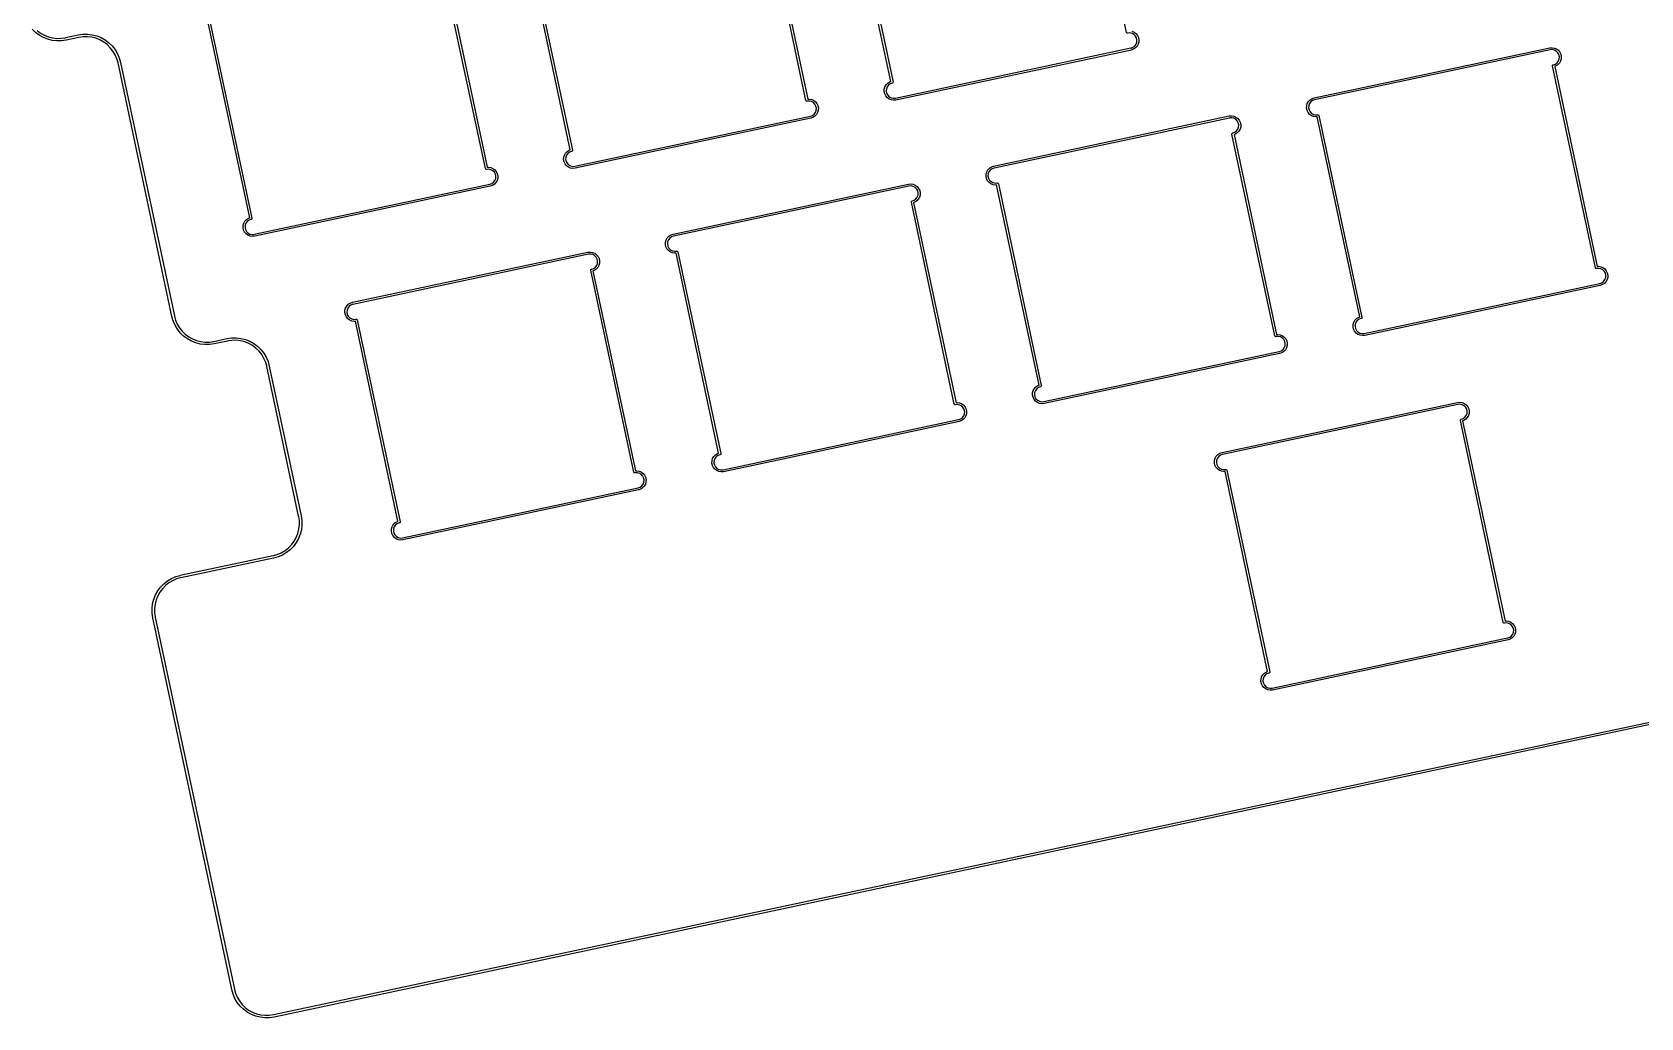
# Model space of a CAD drawing. Extents: x 11 to 430, y -338 to -15.
# Drawn here: x 254 to 347.5, y -336.6 to -279.3 of the extents above; entities that cross this region are included whole.
import ezdxf

# ---------------------------------------------------------------- set-up
doc = ezdxf.new("R2010")
doc.units = 0
doc.layers.add('BLACK', color=7, linetype='CONTINUOUS')

msp = doc.modelspace()

# ---------------------------------------------------------------- linework, layer by layer
at = {"layer": 'BLACK', "linetype": 'CONTINUOUS'}
for p, q in [((317.566, -279.332), (315.072, -267.599)), ((303.866, -282.191), (301.394, -270.56)), ((301.5, -270.484), (303.994, -282.217)), ((298.933, -283.293), (296.439, -271.56)), ((296.567, -271.586), (299.039, -283.217)), ((285.232, -286.151), (282.76, -274.521)), ((282.867, -274.445), (285.361, -286.178)), ((280.299, -287.254), (277.805, -275.521)), ((277.933, -275.547), (280.405, -287.177)), ((266.599, -290.112), (264.126, -278.482)), ((264.233, -278.405), (266.727, -290.139)), ((254.149, -279.333), (253.955, -279.144)), ((254.367, -279.495), (254.149, -279.333)), ((254.244, -279.222), (254.446, -279.373)), ((254.604, -279.628), (254.367, -279.495)), ((254.446, -279.373), (254.667, -279.496)), ((254.667, -279.496), (254.901, -279.59)), ((255.897, -279.638), (256.631, -279.482)), ((256.631, -279.482), (256.9, -279.443)), ((256.631, -279.482), (256.631, -279.482)), ((256.9, -279.443), (257.171, -279.44)), ((257.171, -279.44), (257.441, -279.471)), ((257.441, -279.471), (257.704, -279.538)), ((257.704, -279.538), (257.956, -279.639)), ((317.592, -279.37), (317.566, -279.332)), ((317.624, -279.376), (317.592, -279.37)), ((317.638, -279.379), (317.624, -279.376)), ((317.645, -279.374), (317.638, -279.379)), ((317.638, -279.379), (317.638, -279.379)), ((317.763, -279.366), (317.645, -279.374)), ((317.886, -279.393), (317.763, -279.366)), ((317.881, -279.27), (318.005, -279.322)), ((317.997, -279.454), (317.886, -279.393)), ((318.086, -279.544), (317.997, -279.454)), ((318.005, -279.322), (318.114, -279.402)), ((318.146, -279.656), (318.086, -279.544)), ((318.114, -279.402), (318.2, -279.506)), ((318.2, -279.506), (318.259, -279.627)), ((254.856, -279.729), (254.604, -279.628)), ((255.119, -279.795), (254.856, -279.729)), ((254.901, -279.59), (255.146, -279.652)), ((255.389, -279.827), (255.119, -279.795)), ((255.146, -279.652), (255.396, -279.682)), ((255.66, -279.824), (255.389, -279.827)), ((255.396, -279.682), (255.648, -279.678)), ((255.648, -279.678), (255.888, -279.644)), ((255.929, -279.785), (255.66, -279.824)), ((255.888, -279.644), (255.897, -279.638)), ((255.897, -279.638), (255.897, -279.638)), ((256.662, -279.629), (255.929, -279.785)), ((255.929, -279.785), (255.929, -279.785)), ((256.672, -279.623), (256.662, -279.629)), ((256.662, -279.629), (256.662, -279.629)), ((256.911, -279.589), (256.672, -279.623)), ((257.163, -279.585), (256.911, -279.589)), ((257.414, -279.615), (257.163, -279.585)), ((257.659, -279.677), (257.414, -279.615)), ((257.893, -279.771), (257.659, -279.677)), ((258.113, -279.894), (257.893, -279.771)), ((257.956, -279.639), (258.192, -279.772)), ((258.315, -280.045), (258.113, -279.894)), ((258.192, -279.772), (258.41, -279.934)), ((258.496, -280.221), (258.315, -280.045)), ((258.41, -279.934), (258.604, -280.123)), ((258.652, -280.419), (258.496, -280.221)), ((258.604, -280.123), (258.772, -280.336)), ((258.781, -280.636), (258.652, -280.419)), ((258.772, -280.336), (258.911, -280.57)), ((304.131, -283.149), (317.821, -280.239)), ((317.846, -280.357), (304.156, -283.267)), ((317.821, -280.239), (317.829, -280.241)), ((317.829, -280.241), (317.94, -280.2)), ((317.973, -280.313), (317.846, -280.356)), ((317.846, -280.356), (317.846, -280.357)), ((317.94, -280.2), (318.042, -280.125)), ((318.087, -280.24), (317.973, -280.313)), ((318.042, -280.125), (318.118, -280.024)), ((318.179, -280.142), (318.087, -280.24)), ((318.118, -280.024), (318.163, -279.905)), ((318.173, -279.779), (318.146, -279.656)), ((318.163, -279.905), (318.173, -279.779)), ((318.246, -280.024), (318.179, -280.142)), ((318.283, -279.894), (318.246, -280.024)), ((318.259, -279.627), (318.287, -279.759)), ((318.287, -279.759), (318.283, -279.894)), ((328.474, -283.142), (342.164, -280.233)), ((342.189, -280.35), (328.499, -283.26)), ((342.164, -280.233), (342.298, -280.221)), ((342.164, -280.233), (342.164, -280.233)), ((342.196, -280.345), (342.189, -280.35)), ((342.189, -280.35), (342.189, -280.35)), ((342.189, -280.35), (342.189, -280.35)), ((342.314, -280.337), (342.196, -280.345)), ((342.298, -280.221), (342.432, -280.241)), ((342.437, -280.365), (342.314, -280.337)), ((342.432, -280.241), (342.556, -280.293)), ((342.548, -280.426), (342.437, -280.365)), ((342.637, -280.516), (342.548, -280.426)), ((342.556, -280.293), (342.665, -280.373)), ((342.665, -280.373), (342.751, -280.477)), ((342.751, -280.477), (342.81, -280.599)), ((258.881, -280.868), (258.781, -280.636)), ((258.945, -281.094), (258.881, -280.868)), ((258.911, -280.57), (259.018, -280.819)), ((258.945, -281.112), (258.945, -281.094)), ((262.076, -295.842), (258.945, -281.112)), ((258.945, -281.112), (258.945, -281.112)), ((258.945, -281.112), (258.945, -281.112)), ((259.018, -280.819), (259.092, -281.08)), ((259.092, -281.08), (259.092, -281.08)), ((259.092, -281.08), (259.092, -281.08)), ((259.092, -281.08), (262.223, -295.811)), ((342.325, -281.282), (342.331, -281.251)), ((344.819, -293.015), (342.325, -281.282)), ((342.325, -281.282), (342.325, -281.282)), ((342.325, -281.282), (342.325, -281.282)), ((342.331, -281.251), (342.334, -281.237)), ((342.334, -281.237), (342.353, -281.223)), ((342.334, -281.237), (342.334, -281.237)), ((342.334, -281.237), (342.334, -281.237)), ((342.353, -281.223), (342.372, -281.211)), ((342.372, -281.211), (342.372, -281.211)), ((342.372, -281.211), (342.372, -281.211)), ((342.372, -281.211), (342.38, -281.212)), ((342.38, -281.212), (342.491, -281.172)), ((342.524, -281.284), (342.454, -281.309)), ((342.454, -281.309), (344.926, -292.939)), ((342.491, -281.172), (342.593, -281.096)), ((342.638, -281.211), (342.524, -281.284)), ((342.593, -281.096), (342.669, -280.995)), ((342.697, -280.627), (342.637, -280.516)), ((342.731, -281.113), (342.638, -281.211)), ((342.669, -280.995), (342.714, -280.877)), ((342.724, -280.751), (342.697, -280.627)), ((342.714, -280.877), (342.724, -280.751)), ((342.797, -280.996), (342.731, -281.113)), ((342.834, -280.866), (342.797, -280.996)), ((342.81, -280.599), (342.838, -280.731)), ((342.838, -280.731), (342.834, -280.866)), ((303.589, -282.386), (303.682, -282.288)), ((303.682, -282.288), (303.795, -282.215)), ((303.828, -282.328), (303.727, -282.403)), ((303.795, -282.215), (303.866, -282.191)), ((303.94, -282.287), (303.828, -282.328)), ((303.948, -282.288), (303.94, -282.287)), ((303.963, -282.278), (303.948, -282.288)), ((303.948, -282.288), (303.948, -282.288)), ((303.948, -282.288), (303.948, -282.288)), ((303.986, -282.262), (303.963, -282.278)), ((303.992, -282.229), (303.986, -282.262)), ((303.986, -282.262), (303.986, -282.262)), ((303.986, -282.262), (303.986, -282.262)), ((303.994, -282.217), (303.992, -282.229)), ((298.947, -283.313), (298.933, -283.293)), ((298.959, -283.331), (298.947, -283.313)), ((299.039, -283.217), (299.113, -283.21)), ((299.113, -283.21), (299.247, -283.231)), ((299.247, -283.231), (299.372, -283.282)), ((299.372, -283.282), (299.48, -283.363)), ((303.482, -282.768), (303.486, -282.633)), ((303.51, -282.9), (303.482, -282.768)), ((303.486, -282.633), (303.523, -282.503)), ((303.569, -283.022), (303.51, -282.9)), ((303.523, -282.503), (303.589, -282.386)), ((303.655, -283.126), (303.569, -283.022)), ((303.606, -282.622), (303.596, -282.748)), ((303.596, -282.748), (303.622, -282.872)), ((303.651, -282.504), (303.606, -282.622)), ((303.622, -282.872), (303.683, -282.983)), ((303.727, -282.403), (303.651, -282.504)), ((303.764, -283.206), (303.655, -283.126)), ((303.683, -282.983), (303.772, -283.073)), ((303.888, -283.258), (303.764, -283.206)), ((303.772, -283.073), (303.882, -283.134)), ((303.882, -283.134), (304.006, -283.162)), ((304.022, -283.278), (303.888, -283.258)), ((304.006, -283.162), (304.124, -283.154)), ((304.156, -283.267), (304.022, -283.278)), ((304.124, -283.154), (304.131, -283.149)), ((304.131, -283.149), (304.131, -283.149)), ((304.156, -283.267), (304.156, -283.267)), ((304.156, -283.267), (304.156, -283.267)), ((304.156, -283.267), (304.156, -283.267)), ((328.14, -283.357), (328.233, -283.259)), ((328.233, -283.259), (328.346, -283.186)), ((328.379, -283.299), (328.278, -283.374)), ((328.346, -283.186), (328.474, -283.143)), ((328.49, -283.258), (328.379, -283.299)), ((328.474, -283.143), (328.474, -283.142)), ((328.499, -283.26), (328.49, -283.258)), ((328.499, -283.26), (328.499, -283.26)), ((285.497, -287.11), (299.187, -284.2)), ((298.992, -283.337), (298.959, -283.331)), ((298.959, -283.331), (298.959, -283.331)), ((298.959, -283.331), (298.959, -283.331)), ((299.004, -283.339), (298.992, -283.337)), ((299.011, -283.334), (299.004, -283.339)), ((299.004, -283.339), (299.004, -283.339)), ((299.129, -283.326), (299.011, -283.334)), ((299.253, -283.354), (299.129, -283.326)), ((299.187, -284.2), (299.196, -284.202)), ((299.196, -284.202), (299.307, -284.161)), ((299.364, -283.415), (299.253, -283.354)), ((299.307, -284.161), (299.408, -284.086)), ((299.453, -284.201), (299.34, -284.274)), ((299.453, -283.505), (299.364, -283.415)), ((299.408, -284.086), (299.485, -283.985)), ((299.513, -283.616), (299.453, -283.505)), ((299.546, -284.103), (299.453, -284.201)), ((299.48, -283.363), (299.566, -283.467)), ((299.485, -283.985), (299.529, -283.866)), ((299.539, -283.74), (299.513, -283.616)), ((299.529, -283.866), (299.539, -283.74)), ((299.612, -283.985), (299.546, -284.103)), ((299.566, -283.467), (299.625, -283.588)), ((299.649, -283.855), (299.612, -283.985)), ((299.625, -283.588), (299.653, -283.72)), ((299.653, -283.72), (299.649, -283.855)), ((309.84, -287.103), (323.53, -284.193)), ((323.53, -284.193), (323.664, -284.181)), ((323.53, -284.193), (323.53, -284.193)), ((323.664, -284.181), (323.798, -284.202)), ((323.798, -284.202), (323.922, -284.254)), ((328.033, -283.74), (328.037, -283.605)), ((328.061, -283.872), (328.033, -283.74)), ((328.037, -283.605), (328.074, -283.475)), ((328.12, -283.993), (328.061, -283.872)), ((328.074, -283.475), (328.14, -283.357)), ((328.206, -284.097), (328.12, -283.993)), ((328.157, -283.594), (328.147, -283.72)), ((328.147, -283.72), (328.173, -283.844)), ((328.201, -283.475), (328.157, -283.594)), ((328.173, -283.844), (328.233, -283.955)), ((328.278, -283.374), (328.201, -283.475)), ((328.314, -284.177), (328.206, -284.097)), ((328.233, -283.955), (328.322, -284.045)), ((328.439, -284.229), (328.314, -284.177)), ((328.322, -284.045), (328.433, -284.106)), ((328.433, -284.106), (328.557, -284.133)), ((328.572, -284.25), (328.439, -284.229)), ((328.557, -284.133), (328.675, -284.126)), ((328.647, -284.243), (328.572, -284.25)), ((331.119, -295.873), (328.647, -284.243)), ((328.675, -284.126), (328.682, -284.121)), ((328.682, -284.121), (328.727, -284.129)), ((328.727, -284.129), (328.753, -284.167)), ((328.753, -284.167), (331.247, -295.9)), ((299.212, -284.317), (285.522, -287.227)), ((299.34, -284.274), (299.212, -284.317)), ((299.212, -284.317), (299.212, -284.317)), ((299.212, -284.317), (299.212, -284.317)), ((323.555, -284.311), (309.865, -287.221)), ((323.562, -284.306), (323.555, -284.311)), ((323.555, -284.311), (323.555, -284.311)), ((323.555, -284.311), (323.555, -284.311)), ((323.68, -284.298), (323.562, -284.306)), ((323.804, -284.325), (323.68, -284.298)), ((323.7, -285.197), (323.719, -285.184)), ((323.719, -285.184), (323.738, -285.171)), ((323.738, -285.171), (323.738, -285.171)), ((323.738, -285.171), (323.738, -285.171)), ((323.738, -285.171), (323.747, -285.173)), ((323.747, -285.173), (323.858, -285.132)), ((323.914, -284.386), (323.804, -284.325)), ((323.858, -285.132), (323.959, -285.057)), ((324.004, -285.172), (323.891, -285.245)), ((324.004, -284.476), (323.914, -284.386)), ((323.922, -284.254), (324.031, -284.334)), ((323.959, -285.057), (324.036, -284.956)), ((324.064, -284.588), (324.004, -284.476)), ((324.097, -285.074), (324.004, -285.172)), ((324.031, -284.334), (324.117, -284.438)), ((324.036, -284.956), (324.08, -284.838)), ((324.09, -284.712), (324.064, -284.588)), ((324.08, -284.838), (324.09, -284.712)), ((324.163, -284.956), (324.097, -285.074)), ((324.117, -284.438), (324.176, -284.559)), ((324.2, -284.826), (324.163, -284.956)), ((324.176, -284.559), (324.204, -284.692)), ((324.204, -284.692), (324.2, -284.826)), ((323.692, -285.243), (323.695, -285.222)), ((326.186, -296.976), (323.692, -285.243)), ((323.692, -285.243), (323.692, -285.243)), ((323.692, -285.243), (323.692, -285.243)), ((323.695, -285.222), (323.7, -285.197)), ((323.7, -285.197), (323.7, -285.197)), ((323.7, -285.197), (323.7, -285.197)), ((323.891, -285.245), (323.82, -285.269)), ((323.82, -285.269), (326.292, -296.899)), ((284.848, -286.729), (284.852, -286.594)), ((284.876, -286.861), (284.848, -286.729)), ((284.852, -286.594), (284.889, -286.464)), ((284.935, -286.983), (284.876, -286.861)), ((284.889, -286.464), (284.955, -286.347)), ((285.021, -287.086), (284.935, -286.983)), ((284.955, -286.347), (285.048, -286.249)), ((284.972, -286.583), (284.962, -286.709)), ((284.962, -286.709), (284.989, -286.833)), ((285.017, -286.465), (284.972, -286.583)), ((284.989, -286.833), (285.049, -286.944)), ((285.093, -286.364), (285.017, -286.465)), ((285.048, -286.249), (285.162, -286.176)), ((285.049, -286.944), (285.138, -287.034)), ((285.195, -286.288), (285.093, -286.364)), ((285.138, -287.034), (285.249, -287.095)), ((285.162, -286.176), (285.232, -286.151)), ((285.306, -286.248), (285.195, -286.288)), ((285.314, -286.249), (285.306, -286.248)), ((285.338, -286.233), (285.314, -286.249)), ((285.314, -286.249), (285.314, -286.249)), ((285.314, -286.249), (285.314, -286.249)), ((285.352, -286.223), (285.338, -286.233)), ((285.357, -286.197), (285.352, -286.223)), ((285.352, -286.223), (285.352, -286.223)), ((285.352, -286.223), (285.352, -286.223)), ((285.361, -286.178), (285.357, -286.197)), ((285.361, -286.178), (285.361, -286.178)), ((285.361, -286.178), (285.361, -286.178)), ((280.325, -287.292), (280.299, -287.254)), ((280.362, -287.298), (280.325, -287.292)), ((280.37, -287.3), (280.362, -287.298)), ((280.377, -287.295), (280.37, -287.3)), ((280.37, -287.3), (280.37, -287.3)), ((280.496, -287.287), (280.377, -287.295)), ((280.405, -287.177), (280.48, -287.171)), ((280.48, -287.171), (280.613, -287.191)), ((280.619, -287.315), (280.496, -287.287)), ((280.613, -287.191), (280.738, -287.243)), ((280.73, -287.376), (280.619, -287.315)), ((280.819, -287.466), (280.73, -287.376)), ((280.738, -287.243), (280.846, -287.323)), ((280.775, -288.046), (280.851, -287.945)), ((280.879, -287.577), (280.819, -287.466)), ((280.846, -287.323), (280.933, -287.427)), ((280.851, -287.945), (280.896, -287.827)), ((280.905, -287.701), (280.879, -287.577)), ((280.896, -287.827), (280.905, -287.701)), ((280.979, -287.946), (280.912, -288.063)), ((280.933, -287.427), (280.991, -287.549)), ((281.015, -287.816), (280.979, -287.946)), ((280.991, -287.549), (281.02, -287.681)), ((281.02, -287.681), (281.015, -287.816)), ((285.13, -287.167), (285.021, -287.086)), ((285.254, -287.219), (285.13, -287.167)), ((285.249, -287.095), (285.372, -287.123)), ((285.388, -287.239), (285.254, -287.219)), ((285.372, -287.123), (285.49, -287.115)), ((285.522, -287.227), (285.388, -287.239)), ((285.49, -287.115), (285.497, -287.11)), ((285.497, -287.11), (285.497, -287.11)), ((285.497, -287.11), (285.497, -287.11)), ((285.522, -287.227), (285.522, -287.227)), ((285.522, -287.227), (285.522, -287.227)), ((285.522, -287.227), (285.522, -287.227)), ((309.399, -287.7), (309.403, -287.566)), ((309.427, -287.833), (309.399, -287.7)), ((309.403, -287.566), (309.44, -287.436)), ((309.486, -287.954), (309.427, -287.833)), ((309.44, -287.436), (309.506, -287.318)), ((309.572, -288.058), (309.486, -287.954)), ((309.506, -287.318), (309.599, -287.22)), ((309.523, -287.554), (309.513, -287.681)), ((309.513, -287.681), (309.54, -287.804)), ((309.568, -287.436), (309.523, -287.554)), ((309.54, -287.804), (309.6, -287.916)), ((309.644, -287.335), (309.568, -287.436)), ((309.599, -287.22), (309.713, -287.147)), ((309.6, -287.916), (309.689, -288.005)), ((309.746, -287.26), (309.644, -287.335)), ((309.713, -287.147), (309.84, -287.103)), ((309.857, -287.219), (309.746, -287.26)), ((309.84, -287.103), (309.84, -287.103)), ((309.84, -287.103), (309.84, -287.103)), ((309.865, -287.221), (309.857, -287.219)), ((309.865, -287.221), (309.865, -287.221)), ((266.864, -291.071), (280.553, -288.161)), ((280.578, -288.278), (266.889, -291.188)), ((280.553, -288.161), (280.553, -288.161)), ((280.553, -288.161), (280.562, -288.162)), ((280.562, -288.162), (280.673, -288.122)), ((280.706, -288.234), (280.578, -288.278)), ((280.578, -288.278), (280.578, -288.278)), ((280.673, -288.122), (280.775, -288.046)), ((280.819, -288.161), (280.706, -288.234)), ((280.912, -288.063), (280.819, -288.161)), ((291.207, -291.064), (304.896, -288.154)), ((304.921, -288.271), (291.232, -291.181)), ((304.896, -288.154), (305.031, -288.142)), ((304.896, -288.154), (304.896, -288.154)), ((304.896, -288.154), (304.896, -288.154)), ((304.896, -288.154), (304.896, -288.154)), ((304.928, -288.266), (304.921, -288.271)), ((305.046, -288.259), (304.928, -288.266)), ((305.031, -288.142), (305.164, -288.163)), ((305.17, -288.286), (305.046, -288.259)), ((305.164, -288.163), (305.289, -288.215)), ((305.281, -288.347), (305.17, -288.286)), ((305.37, -288.437), (305.281, -288.347)), ((305.289, -288.215), (305.397, -288.295)), ((305.325, -289.018), (305.402, -288.917)), ((305.43, -288.548), (305.37, -288.437)), ((305.397, -288.295), (305.483, -288.399)), ((305.402, -288.917), (305.447, -288.798)), ((305.456, -288.672), (305.43, -288.548)), ((305.447, -288.798), (305.456, -288.672)), ((305.53, -288.917), (305.463, -289.035)), ((305.483, -288.399), (305.542, -288.52)), ((305.566, -288.787), (305.53, -288.917)), ((305.542, -288.52), (305.57, -288.652)), ((305.57, -288.652), (305.566, -288.787)), ((309.681, -288.138), (309.572, -288.058)), ((309.805, -288.19), (309.681, -288.138)), ((309.689, -288.005), (309.799, -288.067)), ((309.799, -288.067), (309.923, -288.094)), ((309.939, -288.211), (309.805, -288.19)), ((309.923, -288.094), (310.041, -288.086)), ((310.013, -288.204), (309.939, -288.211)), ((312.485, -299.834), (310.013, -288.204)), ((310.041, -288.086), (310.048, -288.081)), ((310.048, -288.081), (310.048, -288.081)), ((310.048, -288.081), (310.062, -288.084)), ((310.062, -288.084), (310.093, -288.09)), ((310.093, -288.09), (310.119, -288.127)), ((310.119, -288.127), (312.613, -299.861)), ((305.058, -289.203), (305.064, -289.171)), ((307.552, -300.937), (305.058, -289.203)), ((305.064, -289.171), (305.066, -289.158)), ((305.066, -289.158), (305.088, -289.143)), ((305.066, -289.158), (305.066, -289.158)), ((305.066, -289.158), (305.066, -289.158)), ((305.088, -289.143), (305.104, -289.132)), ((305.104, -289.132), (305.104, -289.132)), ((305.104, -289.132), (305.104, -289.132)), ((305.104, -289.132), (305.113, -289.134)), ((305.113, -289.134), (305.224, -289.093)), ((305.257, -289.206), (305.186, -289.23)), ((305.186, -289.23), (307.658, -300.86)), ((305.224, -289.093), (305.325, -289.018)), ((305.37, -289.133), (305.257, -289.206)), ((305.463, -289.035), (305.37, -289.133)), ((266.214, -290.69), (266.219, -290.555)), ((266.242, -290.822), (266.214, -290.69)), ((266.219, -290.555), (266.255, -290.425)), ((266.255, -290.425), (266.322, -290.307)), ((266.322, -290.307), (266.414, -290.209)), ((266.338, -290.544), (266.329, -290.67)), ((266.329, -290.67), (266.355, -290.794)), ((266.383, -290.425), (266.338, -290.544)), ((266.355, -290.794), (266.415, -290.905)), ((266.459, -290.324), (266.383, -290.425)), ((266.414, -290.209), (266.528, -290.136)), ((266.561, -290.249), (266.459, -290.324)), ((266.528, -290.136), (266.599, -290.112)), ((266.672, -290.208), (266.561, -290.249)), ((266.681, -290.21), (266.672, -290.208)), ((266.703, -290.194), (266.681, -290.21)), ((266.681, -290.21), (266.681, -290.21)), ((266.681, -290.21), (266.681, -290.21)), ((266.718, -290.184), (266.703, -290.194)), ((266.719, -290.184), (266.718, -290.184)), ((266.718, -290.184), (266.718, -290.184)), ((266.723, -290.159), (266.719, -290.184)), ((266.727, -290.139), (266.723, -290.159)), ((266.727, -290.139), (266.727, -290.139)), ((266.727, -290.139), (266.727, -290.139)), ((266.301, -290.943), (266.242, -290.822)), ((266.387, -291.047), (266.301, -290.943)), ((266.496, -291.127), (266.387, -291.047)), ((266.415, -290.905), (266.504, -290.995)), ((266.621, -291.179), (266.496, -291.127)), ((266.504, -290.995), (266.615, -291.056)), ((266.615, -291.056), (266.738, -291.083)), ((266.754, -291.2), (266.621, -291.179)), ((266.738, -291.083), (266.856, -291.076)), ((266.889, -291.188), (266.754, -291.2)), ((266.856, -291.076), (266.864, -291.071)), ((266.864, -291.071), (266.864, -291.071)), ((266.864, -291.071), (266.864, -291.071)), ((266.889, -291.188), (266.889, -291.188)), ((290.765, -291.661), (290.77, -291.526)), ((290.793, -291.793), (290.765, -291.661)), ((290.77, -291.526), (290.806, -291.396)), ((290.806, -291.396), (290.873, -291.279)), ((290.873, -291.279), (290.965, -291.181)), ((290.889, -291.515), (290.88, -291.641)), ((290.88, -291.641), (290.906, -291.765)), ((290.934, -291.397), (290.889, -291.515)), ((291.01, -291.296), (290.934, -291.397)), ((290.965, -291.181), (291.079, -291.108)), ((291.112, -291.22), (291.01, -291.296)), ((291.079, -291.108), (291.207, -291.064)), ((291.223, -291.18), (291.112, -291.22)), ((291.207, -291.064), (291.207, -291.064)), ((291.207, -291.064), (291.207, -291.064)), ((291.207, -291.064), (291.207, -291.064)), ((291.232, -291.181), (291.223, -291.18)), ((272.573, -295.025), (286.262, -292.115)), ((286.287, -292.232), (272.598, -295.142)), ((286.262, -292.115), (286.263, -292.115)), ((286.263, -292.115), (286.397, -292.103)), ((286.295, -292.227), (286.287, -292.232)), ((286.413, -292.219), (286.295, -292.227)), ((286.397, -292.103), (286.53, -292.123)), ((286.536, -292.247), (286.413, -292.219)), ((286.53, -292.123), (286.655, -292.175)), ((286.647, -292.308), (286.536, -292.247)), ((286.736, -292.398), (286.647, -292.308)), ((286.655, -292.175), (286.764, -292.256)), ((286.796, -292.509), (286.736, -292.398)), ((286.764, -292.256), (286.85, -292.359)), ((286.822, -292.633), (286.796, -292.509)), ((286.813, -292.759), (286.822, -292.633)), ((286.85, -292.359), (286.909, -292.481)), ((286.909, -292.481), (286.937, -292.613)), ((286.937, -292.613), (286.932, -292.748)), ((290.852, -291.915), (290.793, -291.793)), ((290.938, -292.019), (290.852, -291.915)), ((290.906, -291.765), (290.966, -291.876)), ((291.047, -292.099), (290.938, -292.019)), ((290.966, -291.876), (291.055, -291.966)), ((291.172, -292.151), (291.047, -292.099)), ((291.055, -291.966), (291.166, -292.027)), ((291.166, -292.027), (291.289, -292.055)), ((291.305, -292.171), (291.172, -292.151)), ((291.289, -292.055), (291.407, -292.047)), ((291.379, -292.165), (291.305, -292.171)), ((293.851, -303.795), (291.379, -292.165)), ((291.407, -292.047), (291.415, -292.042)), ((291.415, -292.042), (291.415, -292.042)), ((291.415, -292.042), (291.427, -292.044)), ((291.427, -292.044), (291.46, -292.05)), ((291.46, -292.05), (291.46, -292.05)), ((291.46, -292.05), (291.46, -292.05)), ((291.46, -292.05), (291.471, -292.067)), ((291.471, -292.067), (291.486, -292.088)), ((291.486, -292.088), (293.98, -303.821)), ((286.424, -293.164), (286.432, -293.122)), ((288.918, -304.897), (286.424, -293.164)), ((286.432, -293.122), (286.433, -293.119)), ((286.433, -293.119), (286.458, -293.101)), ((286.433, -293.119), (286.433, -293.119)), ((286.433, -293.119), (286.433, -293.119)), ((286.458, -293.101), (286.47, -293.093)), ((286.47, -293.093), (286.47, -293.093)), ((286.47, -293.093), (286.47, -293.093)), ((286.47, -293.093), (286.479, -293.094)), ((286.479, -293.094), (286.59, -293.054)), ((286.623, -293.166), (286.553, -293.191)), ((286.553, -293.191), (289.025, -304.821)), ((286.59, -293.054), (286.692, -292.978)), ((286.737, -293.093), (286.623, -293.166)), ((286.692, -292.978), (286.768, -292.877)), ((286.829, -292.995), (286.737, -293.093)), ((286.768, -292.877), (286.813, -292.759)), ((286.896, -292.878), (286.829, -292.995)), ((286.932, -292.748), (286.896, -292.878)), ((344.83, -293.03), (344.819, -293.015)), ((344.819, -293.015), (344.819, -293.015)), ((344.819, -293.015), (344.819, -293.015)), ((344.845, -293.053), (344.83, -293.03)), ((344.864, -293.056), (344.845, -293.053)), ((344.845, -293.053), (344.845, -293.053)), ((344.845, -293.053), (344.845, -293.053)), ((344.89, -293.061), (344.864, -293.056)), ((344.898, -293.056), (344.89, -293.061)), ((344.89, -293.061), (344.89, -293.061)), ((344.89, -293.061), (344.89, -293.061)), ((345.016, -293.049), (344.898, -293.056)), ((344.926, -292.939), (345, -292.932)), ((345, -292.932), (345.133, -292.953)), ((345.139, -293.076), (345.016, -293.049)), ((345.133, -292.953), (345.258, -293.005)), ((345.25, -293.137), (345.139, -293.076)), ((345.339, -293.227), (345.25, -293.137)), ((345.258, -293.005), (345.367, -293.085)), ((345.399, -293.338), (345.339, -293.227)), ((345.367, -293.085), (345.453, -293.189)), ((345.371, -293.707), (345.416, -293.588)), ((345.426, -293.462), (345.399, -293.338)), ((345.416, -293.588), (345.426, -293.462)), ((345.453, -293.189), (345.512, -293.31)), ((345.535, -293.577), (345.499, -293.707)), ((345.512, -293.31), (345.54, -293.442)), ((345.54, -293.442), (345.535, -293.577)), ((331.384, -296.832), (345.073, -293.922)), ((345.098, -294.04), (331.409, -296.949)), ((345.073, -293.922), (345.073, -293.922)), ((345.073, -293.922), (345.073, -293.922)), ((345.073, -293.922), (345.082, -293.924)), ((345.082, -293.924), (345.193, -293.883)), ((345.226, -293.996), (345.098, -294.04)), ((345.098, -294.04), (345.098, -294.04)), ((345.193, -293.883), (345.295, -293.808)), ((345.34, -293.923), (345.226, -293.996)), ((345.295, -293.808), (345.371, -293.707)), ((345.432, -293.825), (345.34, -293.923)), ((345.499, -293.707), (345.432, -293.825)), ((272.136, -295.487), (272.172, -295.357)), ((272.172, -295.357), (272.239, -295.24)), ((272.239, -295.24), (272.332, -295.141)), ((272.3, -295.357), (272.255, -295.476)), ((272.377, -295.256), (272.3, -295.357)), ((272.332, -295.141), (272.445, -295.068)), ((272.478, -295.181), (272.377, -295.256)), ((272.445, -295.068), (272.573, -295.025)), ((272.589, -295.14), (272.478, -295.181)), ((272.573, -295.025), (272.573, -295.025)), ((272.573, -295.025), (272.573, -295.025)), ((272.573, -295.025), (272.573, -295.025)), ((272.598, -295.142), (272.589, -295.14)), ((262.077, -295.843), (262.076, -295.842)), ((262.076, -295.842), (262.076, -295.842)), ((262.15, -296.104), (262.077, -295.843)), ((262.257, -296.353), (262.15, -296.104)), ((262.223, -295.811), (262.223, -295.811)), ((262.223, -295.811), (262.223, -295.811)), ((262.223, -295.811), (262.223, -295.811)), ((262.223, -295.811), (262.224, -295.828)), ((262.224, -295.828), (262.288, -296.055)), ((262.396, -296.586), (262.257, -296.353)), ((262.288, -296.055), (262.387, -296.287)), ((262.387, -296.287), (262.516, -296.504)), ((272.132, -295.622), (272.136, -295.487)), ((272.16, -295.754), (272.132, -295.622)), ((272.219, -295.875), (272.16, -295.754)), ((272.305, -295.979), (272.219, -295.875)), ((272.255, -295.476), (272.246, -295.602)), ((272.246, -295.602), (272.272, -295.726)), ((272.272, -295.726), (272.332, -295.837)), ((272.413, -296.06), (272.305, -295.979)), ((272.332, -295.837), (272.421, -295.927)), ((272.538, -296.111), (272.413, -296.06)), ((272.421, -295.927), (272.532, -295.988)), ((272.532, -295.988), (272.656, -296.016)), ((272.671, -296.132), (272.538, -296.111)), ((272.656, -296.016), (272.774, -296.008)), ((272.746, -296.125), (272.671, -296.132)), ((275.218, -307.756), (272.746, -296.125)), ((272.774, -296.008), (272.781, -296.003)), ((272.781, -296.003), (272.781, -296.003)), ((272.781, -296.003), (272.781, -296.003)), ((272.781, -296.003), (272.802, -296.007)), ((272.802, -296.007), (272.826, -296.011)), ((272.826, -296.011), (272.826, -296.011)), ((272.826, -296.011), (272.826, -296.011)), ((272.826, -296.011), (272.835, -296.024)), ((272.835, -296.024), (272.852, -296.049)), ((272.852, -296.049), (275.346, -307.782)), ((330.735, -296.451), (330.739, -296.316)), ((330.739, -296.316), (330.775, -296.186)), ((330.775, -296.186), (330.842, -296.069)), ((330.842, -296.069), (330.935, -295.971)), ((330.858, -296.305), (330.849, -296.431)), ((330.903, -296.187), (330.858, -296.305)), ((330.98, -296.086), (330.903, -296.187)), ((330.935, -295.971), (331.048, -295.898)), ((331.081, -296.01), (330.98, -296.086)), ((331.048, -295.898), (331.119, -295.873)), ((331.192, -295.97), (331.081, -296.01)), ((331.196, -295.97), (331.192, -295.97)), ((331.201, -295.971), (331.196, -295.97)), ((331.216, -295.961), (331.201, -295.971)), ((331.201, -295.971), (331.201, -295.971)), ((331.239, -295.945), (331.216, -295.961)), ((331.247, -295.9), (331.239, -295.945)), ((262.564, -296.799), (262.396, -296.586)), ((262.516, -296.504), (262.673, -296.702)), ((262.759, -296.989), (262.564, -296.799)), ((262.673, -296.702), (262.853, -296.878)), ((262.976, -297.151), (262.759, -296.989)), ((262.853, -296.878), (263.055, -297.029)), ((263.213, -297.284), (262.976, -297.151)), ((263.055, -297.029), (263.276, -297.152)), ((263.465, -297.384), (263.213, -297.284)), ((263.276, -297.152), (263.51, -297.246)), ((263.51, -297.246), (263.755, -297.308)), ((263.755, -297.308), (264.005, -297.338)), ((264.005, -297.338), (264.257, -297.334)), ((264.257, -297.334), (264.497, -297.3)), ((264.497, -297.3), (264.506, -297.294)), ((264.506, -297.294), (265.279, -297.13)), ((264.506, -297.294), (264.506, -297.294)), ((265.31, -297.276), (264.538, -297.441)), ((265.279, -297.13), (265.548, -297.091)), ((265.279, -297.13), (265.279, -297.13)), ((265.32, -297.271), (265.31, -297.276)), ((265.31, -297.276), (265.31, -297.276)), ((265.559, -297.236), (265.32, -297.271)), ((265.548, -297.091), (265.819, -297.087)), ((265.811, -297.233), (265.559, -297.236)), ((266.062, -297.263), (265.811, -297.233)), ((265.819, -297.087), (266.089, -297.119)), ((266.307, -297.325), (266.062, -297.263)), ((266.089, -297.119), (266.352, -297.186)), ((266.541, -297.418), (266.307, -297.325)), ((266.352, -297.186), (266.604, -297.286)), ((266.604, -297.286), (266.841, -297.419)), ((326.199, -296.995), (326.186, -296.976)), ((326.212, -297.014), (326.199, -296.995)), ((326.234, -297.018), (326.212, -297.014)), ((326.212, -297.014), (326.212, -297.014)), ((326.212, -297.014), (326.212, -297.014)), ((326.257, -297.022), (326.234, -297.018)), ((326.264, -297.017), (326.257, -297.022)), ((326.257, -297.022), (326.257, -297.022)), ((326.257, -297.022), (326.257, -297.022)), ((326.382, -297.009), (326.264, -297.017)), ((326.292, -296.899), (326.366, -296.893)), ((326.366, -296.893), (326.5, -296.913)), ((326.506, -297.037), (326.382, -297.009)), ((326.5, -296.913), (326.624, -296.965)), ((326.616, -297.098), (326.506, -297.037)), ((326.705, -297.188), (326.616, -297.098)), ((326.624, -296.965), (326.733, -297.046)), ((326.765, -297.299), (326.705, -297.188)), ((326.733, -297.046), (326.819, -297.149)), ((326.792, -297.423), (326.765, -297.299)), ((326.819, -297.149), (326.878, -297.271)), ((326.878, -297.271), (326.906, -297.403)), ((330.763, -296.583), (330.735, -296.451)), ((330.822, -296.705), (330.763, -296.583)), ((330.908, -296.809), (330.822, -296.705)), ((330.849, -296.431), (330.875, -296.555)), ((330.875, -296.555), (330.935, -296.666)), ((331.016, -296.889), (330.908, -296.809)), ((330.935, -296.666), (331.024, -296.756)), ((331.141, -296.941), (331.016, -296.889)), ((331.024, -296.756), (331.135, -296.817)), ((331.135, -296.817), (331.259, -296.845)), ((331.274, -296.961), (331.141, -296.941)), ((331.259, -296.845), (331.377, -296.837)), ((331.409, -296.949), (331.274, -296.961)), ((331.377, -296.837), (331.379, -296.836)), ((331.379, -296.836), (331.384, -296.832)), ((331.409, -296.949), (331.409, -296.949)), ((331.409, -296.949), (331.409, -296.949)), ((263.728, -297.451), (263.465, -297.384)), ((263.998, -297.483), (263.728, -297.451)), ((264.269, -297.48), (263.998, -297.483)), ((264.538, -297.441), (264.269, -297.48)), ((264.538, -297.441), (264.538, -297.441)), ((266.761, -297.541), (266.541, -297.418)), ((266.963, -297.692), (266.761, -297.541)), ((266.841, -297.419), (267.058, -297.582)), ((267.144, -297.869), (266.963, -297.692)), ((267.058, -297.582), (267.253, -297.771)), ((267.3, -298.067), (267.144, -297.869)), ((267.253, -297.771), (267.421, -297.984)), ((267.429, -298.284), (267.3, -298.067)), ((267.421, -297.984), (267.559, -298.217)), ((267.559, -298.217), (267.666, -298.467)), ((312.75, -300.793), (326.44, -297.883)), ((326.465, -298), (312.775, -300.91)), ((326.44, -297.883), (326.448, -297.884)), ((326.448, -297.884), (326.559, -297.844)), ((326.592, -297.956), (326.465, -298)), ((326.465, -298), (326.465, -298)), ((326.465, -298), (326.465, -298)), ((326.465, -298), (326.465, -298)), ((326.559, -297.844), (326.661, -297.768)), ((326.706, -297.883), (326.592, -297.956)), ((326.661, -297.768), (326.737, -297.667)), ((326.799, -297.785), (326.706, -297.883)), ((326.737, -297.667), (326.782, -297.549)), ((326.782, -297.549), (326.792, -297.423)), ((326.865, -297.668), (326.799, -297.785)), ((326.902, -297.538), (326.865, -297.668)), ((326.906, -297.403), (326.902, -297.538)), ((267.529, -298.515), (267.429, -298.284)), ((267.593, -298.742), (267.529, -298.515)), ((267.593, -298.759), (267.593, -298.742)), ((269.444, -307.465), (267.593, -298.759)), ((267.593, -298.759), (267.593, -298.759)), ((267.593, -298.759), (267.593, -298.759)), ((267.666, -298.467), (267.74, -298.728)), ((267.74, -298.728), (267.74, -298.728)), ((267.74, -298.728), (267.74, -298.728)), ((267.74, -298.728), (269.591, -307.433)), ((312.105, -300.277), (312.142, -300.147)), ((312.142, -300.147), (312.208, -300.03)), ((312.208, -300.03), (312.301, -299.931)), ((312.27, -300.147), (312.225, -300.266)), ((312.346, -300.046), (312.27, -300.147)), ((312.301, -299.931), (312.415, -299.858)), ((312.448, -299.971), (312.346, -300.046)), ((312.415, -299.858), (312.485, -299.834)), ((312.559, -299.93), (312.448, -299.971)), ((312.567, -299.932), (312.559, -299.93)), ((312.576, -299.926), (312.567, -299.932)), ((312.567, -299.932), (312.567, -299.932)), ((312.605, -299.906), (312.576, -299.926)), ((312.608, -299.892), (312.605, -299.906)), ((312.605, -299.906), (312.605, -299.906)), ((312.605, -299.906), (312.605, -299.906)), ((312.613, -299.861), (312.608, -299.892)), ((307.565, -300.956), (307.552, -300.937)), ((307.578, -300.974), (307.565, -300.956)), ((307.598, -300.978), (307.578, -300.974)), ((307.578, -300.974), (307.578, -300.974)), ((307.578, -300.974), (307.578, -300.974)), ((307.623, -300.983), (307.598, -300.978)), ((307.63, -300.978), (307.623, -300.983)), ((307.623, -300.983), (307.623, -300.983)), ((307.623, -300.983), (307.623, -300.983)), ((307.748, -300.97), (307.63, -300.978)), ((307.658, -300.86), (307.733, -300.854)), ((307.733, -300.854), (307.866, -300.874)), ((307.872, -300.997), (307.748, -300.97)), ((307.866, -300.874), (307.991, -300.926)), ((307.983, -301.059), (307.872, -300.997)), ((308.072, -301.149), (307.983, -301.059)), ((307.991, -300.926), (308.099, -301.006)), ((308.099, -301.006), (308.185, -301.11)), ((312.101, -300.412), (312.105, -300.277)), ((312.129, -300.544), (312.101, -300.412)), ((312.188, -300.665), (312.129, -300.544)), ((312.274, -300.769), (312.188, -300.665)), ((312.225, -300.266), (312.215, -300.392)), ((312.215, -300.392), (312.241, -300.516)), ((312.241, -300.516), (312.302, -300.627)), ((312.383, -300.85), (312.274, -300.769)), ((312.302, -300.627), (312.391, -300.717)), ((312.507, -300.901), (312.383, -300.85)), ((312.391, -300.717), (312.501, -300.778)), ((312.501, -300.778), (312.625, -300.806)), ((312.641, -300.922), (312.507, -300.901)), ((312.625, -300.806), (312.743, -300.798)), ((312.775, -300.91), (312.641, -300.922)), ((312.743, -300.798), (312.75, -300.793)), ((312.775, -300.91), (312.775, -300.91)), ((312.775, -300.91), (312.775, -300.91)), ((323.118, -303.756), (336.808, -300.847)), ((336.832, -300.964), (323.143, -303.874)), ((336.808, -300.847), (336.942, -300.835)), ((336.808, -300.847), (336.808, -300.847)), ((336.808, -300.847), (336.808, -300.847)), ((336.808, -300.847), (336.808, -300.847)), ((336.84, -300.959), (336.832, -300.964)), ((336.832, -300.964), (336.832, -300.964)), ((336.832, -300.964), (336.832, -300.964)), ((336.958, -300.951), (336.84, -300.959)), ((336.942, -300.835), (337.075, -300.855)), ((337.081, -300.979), (336.958, -300.951)), ((337.075, -300.855), (337.2, -300.907)), ((337.192, -301.04), (337.081, -300.979)), ((337.281, -301.13), (337.192, -301.04)), ((337.2, -300.907), (337.309, -300.987)), ((337.309, -300.987), (337.395, -301.091)), ((294.116, -304.753), (307.806, -301.844)), ((307.831, -301.961), (294.141, -304.871)), ((307.806, -301.844), (307.815, -301.845)), ((307.815, -301.845), (307.926, -301.804)), ((307.959, -301.917), (307.831, -301.961)), ((307.831, -301.961), (307.831, -301.961)), ((307.831, -301.961), (307.831, -301.961)), ((307.831, -301.961), (307.831, -301.961)), ((307.926, -301.804), (308.027, -301.729)), ((308.072, -301.844), (307.959, -301.917)), ((308.027, -301.729), (308.104, -301.628)), ((308.132, -301.26), (308.072, -301.149)), ((308.165, -301.746), (308.072, -301.844)), ((308.104, -301.628), (308.148, -301.51)), ((308.158, -301.384), (308.132, -301.26)), ((308.148, -301.51), (308.158, -301.384)), ((308.231, -301.629), (308.165, -301.746)), ((308.185, -301.11), (308.244, -301.232)), ((308.268, -301.499), (308.231, -301.629)), ((308.244, -301.232), (308.272, -301.364)), ((308.272, -301.364), (308.268, -301.499)), ((336.969, -301.896), (336.974, -301.872)), ((339.463, -313.629), (336.969, -301.896)), ((336.969, -301.896), (336.969, -301.896)), ((336.969, -301.896), (336.969, -301.896)), ((336.974, -301.872), (336.978, -301.851)), ((336.978, -301.851), (336.993, -301.84)), ((336.978, -301.851), (336.978, -301.851)), ((336.978, -301.851), (336.978, -301.851)), ((336.993, -301.84), (337.015, -301.825)), ((337.015, -301.825), (337.015, -301.825)), ((337.015, -301.825), (337.015, -301.825)), ((337.015, -301.825), (337.024, -301.826)), ((337.024, -301.826), (337.135, -301.786)), ((337.168, -301.898), (337.098, -301.923)), ((337.098, -301.923), (339.57, -313.553)), ((337.135, -301.786), (337.237, -301.71)), ((337.282, -301.825), (337.168, -301.898)), ((337.237, -301.71), (337.313, -301.609)), ((337.341, -301.241), (337.281, -301.13)), ((337.374, -301.727), (337.282, -301.825)), ((337.313, -301.609), (337.358, -301.491)), ((337.368, -301.365), (337.341, -301.241)), ((337.358, -301.491), (337.368, -301.365)), ((337.441, -301.61), (337.374, -301.727)), ((337.395, -301.091), (337.454, -301.213)), ((337.477, -301.48), (337.441, -301.61)), ((337.454, -301.213), (337.482, -301.345)), ((337.482, -301.345), (337.477, -301.48)), ((293.667, -303.892), (293.781, -303.819)), ((293.781, -303.819), (293.851, -303.795)), ((293.953, -303.879), (293.933, -303.893)), ((293.971, -303.867), (293.953, -303.879)), ((293.975, -303.846), (293.971, -303.867)), ((293.971, -303.867), (293.971, -303.867)), ((293.971, -303.867), (293.971, -303.867)), ((293.98, -303.821), (293.975, -303.846)), ((322.784, -303.971), (322.877, -303.873)), ((322.877, -303.873), (322.99, -303.8)), ((322.99, -303.8), (323.118, -303.756)), ((323.134, -303.872), (323.023, -303.913)), ((323.118, -303.756), (323.118, -303.756)), ((323.118, -303.756), (323.118, -303.756)), ((323.143, -303.874), (323.134, -303.872)), ((289.025, -304.821), (289.099, -304.814)), ((289.099, -304.814), (289.232, -304.835)), ((293.467, -304.373), (293.472, -304.238)), ((293.495, -304.505), (293.467, -304.373)), ((293.472, -304.238), (293.508, -304.108)), ((293.554, -304.626), (293.495, -304.505)), ((293.508, -304.108), (293.575, -303.99)), ((293.64, -304.73), (293.554, -304.626)), ((293.575, -303.99), (293.667, -303.892)), ((293.591, -304.226), (293.581, -304.353)), ((293.581, -304.353), (293.608, -304.476)), ((293.636, -304.108), (293.591, -304.226)), ((293.608, -304.476), (293.668, -304.588)), ((293.712, -304.007), (293.636, -304.108)), ((293.749, -304.81), (293.64, -304.73)), ((293.668, -304.588), (293.757, -304.678)), ((293.814, -303.932), (293.712, -304.007)), ((293.874, -304.862), (293.749, -304.81)), ((293.757, -304.678), (293.868, -304.739)), ((293.925, -303.891), (293.814, -303.932)), ((293.868, -304.739), (293.991, -304.766)), ((293.933, -303.893), (293.925, -303.891)), ((293.933, -303.893), (293.933, -303.893)), ((293.933, -303.893), (293.933, -303.893)), ((293.991, -304.766), (294.109, -304.758)), ((294.109, -304.758), (294.116, -304.753)), ((294.116, -304.753), (294.116, -304.753)), ((322.677, -304.354), (322.681, -304.219)), ((322.705, -304.486), (322.677, -304.354)), ((322.681, -304.219), (322.717, -304.089)), ((322.764, -304.607), (322.705, -304.486)), ((322.717, -304.089), (322.784, -303.971)), ((322.85, -304.711), (322.764, -304.607)), ((322.8, -304.208), (322.791, -304.334)), ((322.791, -304.334), (322.817, -304.458)), ((322.845, -304.089), (322.8, -304.208)), ((322.817, -304.458), (322.877, -304.569)), ((322.922, -303.988), (322.845, -304.089)), ((322.958, -304.791), (322.85, -304.711)), ((322.877, -304.569), (322.966, -304.659)), ((323.023, -303.913), (322.922, -303.988)), ((323.083, -304.843), (322.958, -304.791)), ((322.966, -304.659), (323.077, -304.72)), ((323.077, -304.72), (323.201, -304.747)), ((323.201, -304.747), (323.319, -304.74)), ((323.319, -304.74), (323.326, -304.735)), ((323.326, -304.735), (323.326, -304.735)), ((323.326, -304.735), (323.337, -304.737)), ((323.337, -304.737), (323.371, -304.743)), ((323.371, -304.743), (323.371, -304.743)), ((323.371, -304.743), (323.371, -304.743)), ((323.371, -304.743), (323.374, -304.747)), ((323.374, -304.747), (323.397, -304.781)), ((323.397, -304.781), (325.891, -316.514)), ((288.931, -304.917), (288.918, -304.897)), ((288.944, -304.935), (288.931, -304.917)), ((288.973, -304.94), (288.944, -304.935)), ((288.944, -304.935), (288.944, -304.935)), ((288.944, -304.935), (288.944, -304.935)), ((288.989, -304.944), (288.973, -304.94)), ((288.997, -304.939), (288.989, -304.944)), ((288.989, -304.944), (288.989, -304.944)), ((289.115, -304.931), (288.997, -304.939)), ((289.238, -304.958), (289.115, -304.931)), ((289.232, -304.835), (289.357, -304.887)), ((289.349, -305.019), (289.238, -304.958)), ((289.292, -305.765), (289.394, -305.69)), ((289.438, -305.109), (289.349, -305.019)), ((289.357, -304.887), (289.465, -304.967)), ((289.394, -305.69), (289.47, -305.589)), ((289.498, -305.221), (289.438, -305.109)), ((289.531, -305.707), (289.438, -305.805)), ((289.465, -304.967), (289.552, -305.071)), ((289.47, -305.589), (289.515, -305.47)), ((289.524, -305.344), (289.498, -305.221)), ((289.515, -305.47), (289.524, -305.344)), ((289.598, -305.589), (289.531, -305.707)), ((289.552, -305.071), (289.61, -305.192)), ((289.634, -305.459), (289.598, -305.589)), ((289.61, -305.192), (289.639, -305.324)), ((289.639, -305.324), (289.634, -305.459)), ((294.007, -304.883), (293.874, -304.862)), ((294.141, -304.871), (294.007, -304.883)), ((294.141, -304.871), (294.141, -304.871)), ((294.141, -304.871), (294.141, -304.871)), ((294.141, -304.871), (294.141, -304.871)), ((323.216, -304.864), (323.083, -304.843)), ((323.291, -304.857), (323.216, -304.864)), ((325.763, -316.487), (323.291, -304.857)), ((275.483, -308.714), (289.172, -305.804)), ((289.197, -305.922), (275.508, -308.832)), ((289.172, -305.804), (289.181, -305.806)), ((289.181, -305.806), (289.292, -305.765)), ((289.325, -305.878), (289.197, -305.922)), ((289.197, -305.922), (289.197, -305.922)), ((289.197, -305.922), (289.197, -305.922)), ((289.438, -305.805), (289.325, -305.878)), ((269.449, -307.474), (269.444, -307.465)), ((269.444, -307.465), (269.444, -307.465)), ((269.484, -307.714), (269.449, -307.474)), ((269.591, -307.433), (269.591, -307.433)), ((269.591, -307.433), (269.591, -307.433)), ((269.591, -307.433), (269.63, -307.702)), ((269.302, -308.695), (269.396, -308.461)), ((269.396, -308.461), (269.458, -308.216)), ((269.534, -308.506), (269.434, -308.758)), ((269.458, -308.216), (269.487, -307.966)), ((269.487, -307.966), (269.484, -307.714)), ((269.601, -308.243), (269.534, -308.506)), ((269.633, -307.973), (269.601, -308.243)), ((269.63, -307.702), (269.633, -307.973)), ((274.833, -308.333), (274.838, -308.198)), ((274.862, -308.465), (274.833, -308.333)), ((274.838, -308.198), (274.874, -308.068)), ((274.92, -308.587), (274.862, -308.465)), ((274.874, -308.068), (274.941, -307.951)), ((274.941, -307.951), (275.034, -307.853)), ((274.957, -308.187), (274.948, -308.313)), ((274.948, -308.313), (274.974, -308.437)), ((275.002, -308.069), (274.957, -308.187)), ((274.974, -308.437), (275.034, -308.548)), ((275.078, -307.968), (275.002, -308.069)), ((275.034, -307.853), (275.147, -307.78)), ((275.034, -308.548), (275.123, -308.638)), ((275.18, -307.893), (275.078, -307.968)), ((275.147, -307.78), (275.218, -307.756)), ((275.291, -307.852), (275.18, -307.893)), ((275.3, -307.853), (275.291, -307.852)), ((275.319, -307.84), (275.3, -307.853)), ((275.3, -307.853), (275.3, -307.853)), ((275.3, -307.853), (275.3, -307.853)), ((275.338, -307.827), (275.319, -307.84)), ((275.342, -307.805), (275.338, -307.827)), ((275.338, -307.827), (275.338, -307.827)), ((275.338, -307.827), (275.338, -307.827)), ((275.346, -307.782), (275.342, -307.805)), ((268.437, -309.584), (268.654, -309.455)), ((268.654, -309.455), (268.852, -309.298)), ((268.949, -309.407), (268.736, -309.575)), ((268.852, -309.298), (269.028, -309.118)), ((269.139, -309.212), (268.949, -309.407)), ((269.028, -309.118), (269.179, -308.916)), ((269.301, -308.995), (269.139, -309.212)), ((269.179, -308.916), (269.302, -308.695)), ((269.434, -308.758), (269.301, -308.995)), ((275.007, -308.691), (274.92, -308.587)), ((275.115, -308.771), (275.007, -308.691)), ((275.24, -308.823), (275.115, -308.771)), ((275.123, -308.638), (275.234, -308.699)), ((275.234, -308.699), (275.357, -308.727)), ((275.373, -308.843), (275.24, -308.823)), ((275.357, -308.727), (275.476, -308.719)), ((275.508, -308.832), (275.373, -308.843)), ((275.476, -308.719), (275.483, -308.714)), ((275.508, -308.832), (275.508, -308.832)), ((275.508, -308.832), (275.508, -308.832)), ((262.562, -310.895), (267.961, -309.748)), ((267.992, -309.895), (262.593, -311.042)), ((267.961, -309.748), (267.978, -309.747)), ((267.961, -309.748), (267.961, -309.748)), ((267.961, -309.748), (267.961, -309.748)), ((267.961, -309.748), (267.961, -309.748)), ((267.978, -309.747), (268.205, -309.683)), ((268.254, -309.821), (267.992, -309.894)), ((267.992, -309.894), (267.992, -309.895)), ((267.992, -309.895), (267.992, -309.895)), ((267.992, -309.895), (267.992, -309.895)), ((268.205, -309.683), (268.437, -309.584)), ((268.503, -309.714), (268.254, -309.821)), ((268.736, -309.575), (268.503, -309.714)), ((261.605, -311.383), (261.818, -311.215)), ((261.9, -311.335), (261.702, -311.492)), ((261.818, -311.215), (262.051, -311.076)), ((262.117, -311.206), (261.9, -311.335)), ((262.051, -311.076), (262.301, -310.969)), ((262.349, -311.107), (262.117, -311.206)), ((262.301, -310.969), (262.562, -310.896)), ((262.576, -311.043), (262.349, -311.107)), ((262.562, -310.896), (262.562, -310.895)), ((262.562, -310.895), (262.562, -310.895)), ((262.593, -311.042), (262.576, -311.043)), ((262.593, -311.042), (262.593, -311.042)), ((262.593, -311.042), (262.593, -311.042)), ((260.953, -312.547), (261.02, -312.284)), ((261.02, -312.284), (261.12, -312.032)), ((261.12, -312.032), (261.253, -311.795)), ((261.252, -312.095), (261.158, -312.329)), ((261.375, -311.874), (261.252, -312.095)), ((261.253, -311.795), (261.415, -311.578)), ((261.526, -311.672), (261.375, -311.874)), ((261.415, -311.578), (261.605, -311.383)), ((261.702, -311.492), (261.526, -311.672)), ((260.921, -312.817), (260.953, -312.547)), ((260.925, -313.088), (260.921, -312.817)), ((260.964, -313.357), (260.925, -313.088)), ((261.096, -312.574), (261.067, -312.824)), ((261.067, -312.824), (261.07, -313.076)), ((261.07, -313.076), (261.105, -313.316)), ((261.158, -312.329), (261.096, -312.574)), ((265.559, -334.978), (260.964, -313.357)), ((260.964, -313.357), (260.964, -313.357)), ((261.105, -313.316), (261.11, -313.325)), ((261.11, -313.325), (261.11, -313.325)), ((261.11, -313.325), (265.706, -334.947)), ((339.477, -313.649), (339.463, -313.629)), ((339.489, -313.667), (339.477, -313.649)), ((339.514, -313.672), (339.489, -313.667)), ((339.489, -313.667), (339.489, -313.667)), ((339.489, -313.667), (339.489, -313.667)), ((339.534, -313.675), (339.514, -313.672)), ((339.542, -313.67), (339.534, -313.675)), ((339.534, -313.675), (339.534, -313.675)), ((339.534, -313.675), (339.534, -313.675)), ((339.66, -313.663), (339.542, -313.67)), ((339.57, -313.553), (339.644, -313.546)), ((339.644, -313.546), (339.777, -313.567)), ((339.783, -313.69), (339.66, -313.663)), ((339.777, -313.567), (339.902, -313.619)), ((339.894, -313.751), (339.783, -313.69)), ((339.983, -313.841), (339.894, -313.751)), ((339.902, -313.619), (340.01, -313.699)), ((340.043, -313.952), (339.983, -313.841)), ((340.01, -313.699), (340.097, -313.803)), ((340.069, -314.076), (340.043, -313.952)), ((340.06, -314.202), (340.069, -314.076)), ((340.097, -313.803), (340.155, -313.924)), ((340.155, -313.924), (340.184, -314.056)), ((340.184, -314.056), (340.179, -314.191)), ((326.028, -317.446), (339.717, -314.536)), ((339.742, -314.654), (326.053, -317.563)), ((339.717, -314.536), (339.726, -314.538)), ((339.726, -314.538), (339.837, -314.497)), ((339.743, -314.653), (339.742, -314.654)), ((339.742, -314.654), (339.742, -314.654)), ((339.742, -314.654), (339.742, -314.654)), ((339.87, -314.61), (339.743, -314.653)), ((339.837, -314.497), (339.939, -314.422)), ((339.983, -314.537), (339.87, -314.61)), ((339.939, -314.422), (340.015, -314.321)), ((340.076, -314.439), (339.983, -314.537)), ((340.015, -314.321), (340.06, -314.202)), ((340.143, -314.321), (340.076, -314.439)), ((340.179, -314.191), (340.143, -314.321)), ((325.378, -317.065), (325.383, -316.93)), ((325.383, -316.93), (325.419, -316.8)), ((325.419, -316.8), (325.486, -316.683)), ((325.486, -316.683), (325.579, -316.585)), ((325.502, -316.919), (325.493, -317.045)), ((325.547, -316.801), (325.502, -316.919)), ((325.623, -316.7), (325.547, -316.801)), ((325.579, -316.585), (325.692, -316.512)), ((325.725, -316.624), (325.623, -316.7)), ((325.692, -316.512), (325.763, -316.487)), ((325.836, -316.584), (325.725, -316.624)), ((325.845, -316.585), (325.836, -316.584)), ((325.86, -316.575), (325.845, -316.585)), ((325.845, -316.585), (325.845, -316.585)), ((325.845, -316.585), (325.845, -316.585)), ((325.883, -316.559), (325.86, -316.575)), ((325.887, -316.538), (325.883, -316.559)), ((325.883, -316.559), (325.883, -316.559)), ((325.883, -316.559), (325.883, -316.559)), ((325.891, -316.514), (325.887, -316.538)), ((325.407, -317.197), (325.378, -317.065)), ((325.465, -317.319), (325.407, -317.197)), ((325.552, -317.423), (325.465, -317.319)), ((325.493, -317.045), (325.519, -317.169)), ((325.519, -317.169), (325.579, -317.28)), ((325.66, -317.503), (325.552, -317.423)), ((325.579, -317.28), (325.668, -317.37)), ((325.785, -317.555), (325.66, -317.503)), ((325.668, -317.37), (325.779, -317.431)), ((325.779, -317.431), (325.902, -317.459)), ((325.918, -317.575), (325.785, -317.555)), ((325.902, -317.459), (326.021, -317.451)), ((326.053, -317.563), (325.918, -317.575)), ((326.021, -317.451), (326.028, -317.446)), ((326.028, -317.446), (326.028, -317.446)), ((326.053, -317.563), (326.053, -317.563)), ((326.053, -317.563), (326.053, -317.563)), ((267.989, -336.43), (347.984, -319.427)), ((348.008, -319.575), (268.02, -336.577)), ((265.633, -335.24), (265.559, -334.978)), ((265.559, -334.978), (265.559, -334.978)), ((265.559, -334.978), (265.559, -334.978)), ((265.74, -335.489), (265.633, -335.24)), ((265.706, -334.947), (265.706, -334.947)), ((265.706, -334.947), (265.706, -334.947)), ((265.706, -334.947), (265.706, -334.947)), ((265.706, -334.947), (265.707, -334.964)), ((265.707, -334.964), (265.771, -335.191)), ((265.879, -335.722), (265.74, -335.489)), ((265.771, -335.191), (265.87, -335.423)), ((265.87, -335.423), (265.999, -335.64)), ((265.999, -335.64), (266.155, -335.838)), ((266.047, -335.935), (265.879, -335.722)), ((266.241, -336.125), (266.047, -335.935)), ((266.155, -335.838), (266.336, -336.014)), ((266.459, -336.287), (266.241, -336.125)), ((266.336, -336.014), (266.538, -336.165)), ((266.696, -336.42), (266.459, -336.287)), ((266.538, -336.165), (266.759, -336.288)), ((266.948, -336.52), (266.696, -336.42)), ((266.759, -336.288), (266.993, -336.382)), ((267.211, -336.587), (266.948, -336.52)), ((266.993, -336.382), (267.237, -336.444)), ((267.48, -336.619), (267.211, -336.587)), ((267.237, -336.444), (267.488, -336.473)), ((267.752, -336.616), (267.48, -336.619)), ((267.488, -336.473), (267.74, -336.47)), ((267.74, -336.47), (267.98, -336.435)), ((268.02, -336.577), (267.752, -336.616)), ((267.98, -336.435), (267.989, -336.43)), ((267.989, -336.43), (267.989, -336.43)), ((268.02, -336.577), (268.02, -336.577)), ((268.02, -336.577), (268.02, -336.577))]:
    msp.add_line(p, q, dxfattribs=at)

doc.saveas('drawing.dxf')
